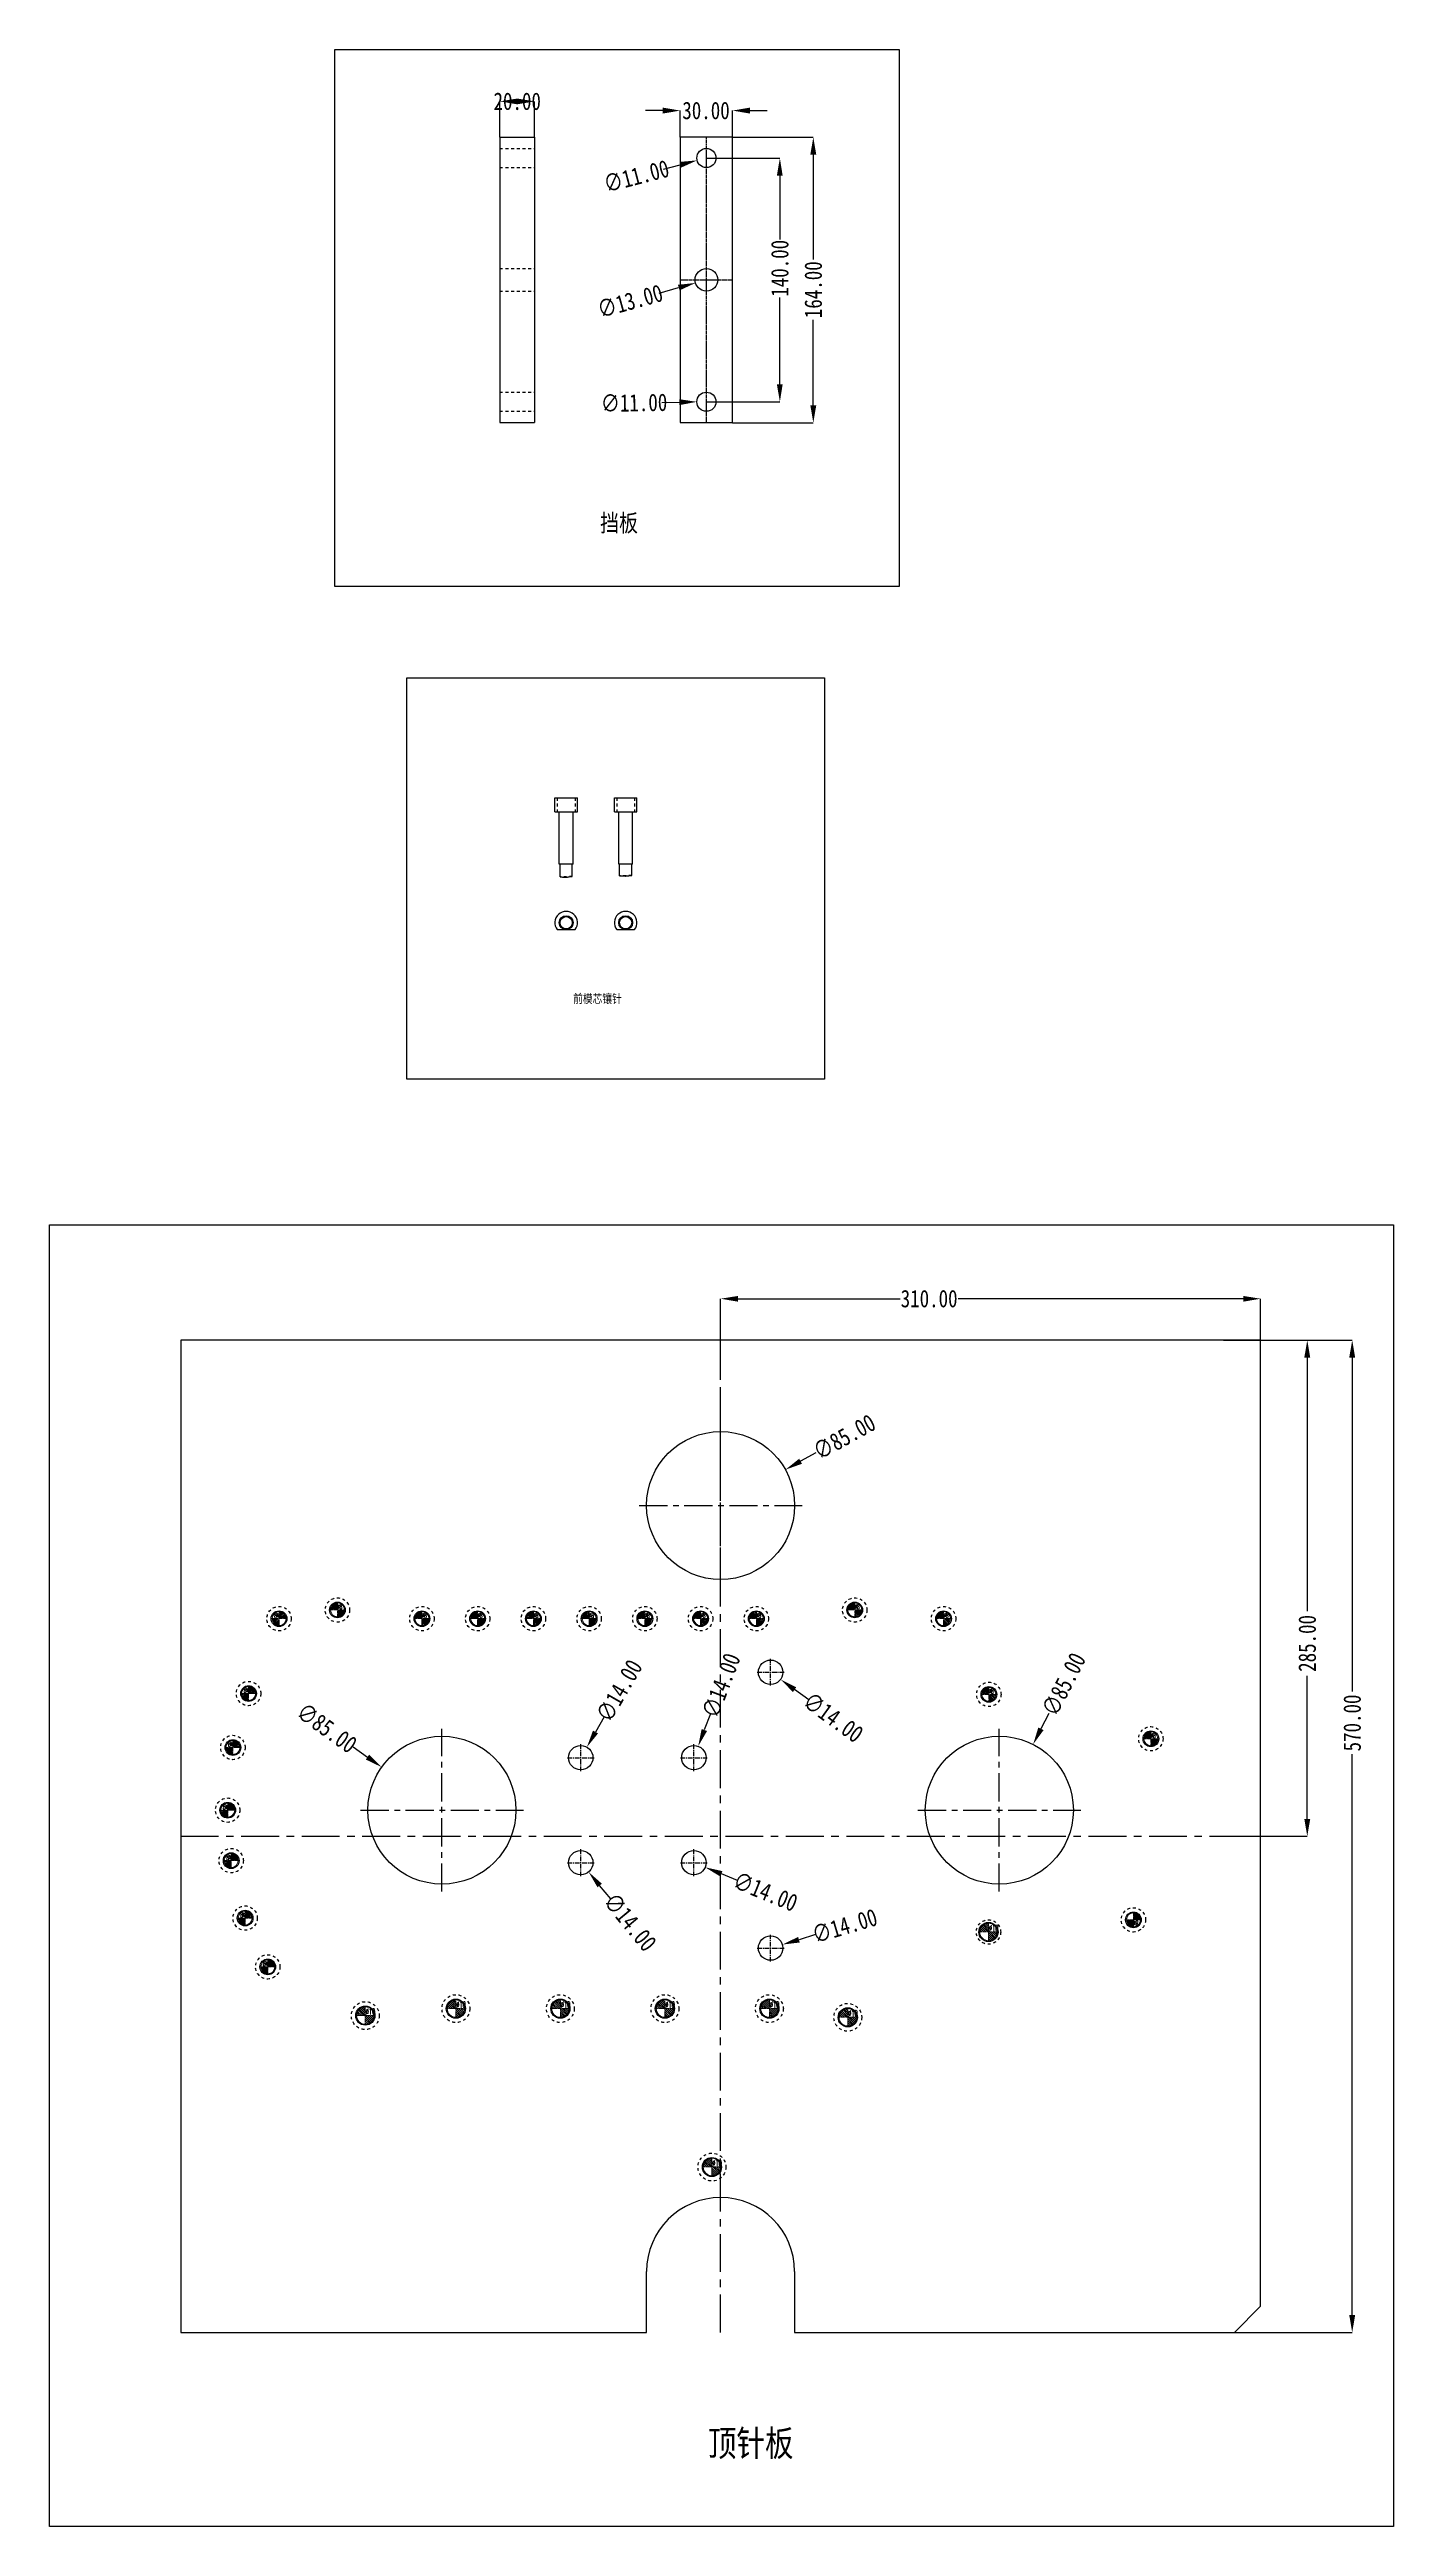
# Model space of a CAD drawing. Header units: millimetres. Extents: x -946 to 3963, y -10008 to 1396.
# Drawn here: x 1198 to 1969, y -8680 to -7257 of the extents above; entities that cross this region are included whole.
import ezdxf
from ezdxf.enums import TextEntityAlignment as Align

# ---------------------------------------------------------------- set-up
doc = ezdxf.new("R2010")
doc.units = ezdxf.units.MM
doc.header["$LTSCALE"] = 16.335
doc.header["$PDMODE"] = 3
doc.header["$PDSIZE"] = 0.3125
doc.linetypes.add('CENTER', pattern=[0.6, 0.375, -0.075, 0.075, -0.075])
doc.linetypes.add('HIDDEN', pattern=[0.2, 0.1, -0.1])
doc.layers.get('0').update_dxf_attribs({"linetype": 'CONTINUOUS'})
doc.layers.get('Defpoints').update_dxf_attribs({"linetype": 'CONTINUOUS'})
doc.layers.add('DEFAULT_2', color=8, linetype='HIDDEN')
doc.layers.add('epin', color=13, linetype='CONTINUOUS', lineweight=9)
doc.styles.get("Standard").update_dxf_attribs({"font": 'txt', "width": 0.8})
doc.styles.add('TXT05', font='txt.shx', dxfattribs={"width": 0.5, "bigfont": 'gbcbig.shx'})
doc.dimstyles.new('11', dxfattribs={"dimtxt": 10, "dimasz": 10, "dimexe": 0, "dimexo": 0, "dimgap": 0, "dimtad": 0, "dimzin": 0, "dimdsep": 46, "dimtxsty": 'Standard', "dimcen": 0, "dimclrd": 4, "dimclre": 4, "dimclrt": 6, "dimazin": 0, "dimtfac": 1, "dimtofl": 0, "dimtmove": 0, "dimatfit": 3, "dimfxl": 0, "dimtolj": 1, "dimtzin": 0, "dimarcsym": 0})

# ---------------------------------------------------------------- blocks, each defined once
blk = doc.blocks.new('*D327')
at = {"color": 4, "lineweight": -2}
for p, q in [((1550, -7292.4), (1540, -7292.4)), ((1560, -7307.7), (1560, -7292.4)), ((1590, -7307.7), (1590, -7292.4)), ((1600, -7292.4), (1610, -7292.4))]:
    blk.add_line(p, q, dxfattribs=at)
at = {"color": 4}
for points in [[(1550, -7290.7), (1550, -7294.1), (1560, -7292.4)], [(1600, -7290.7), (1600, -7294.1), (1590, -7292.4)]]:
    blk.add_solid(points, dxfattribs=at)
at = {"layer": 'Defpoints', "color": 0}
for p in [(1560, -7292.4), (1560, -7307.7), (1590, -7307.7)]:
    blk.add_point(p, dxfattribs=at)
at = {"color": 6, "insert": (1574.8, -7292.4), "char_height": 10, "attachment_point": 5}
blk.add_mtext('\\A1;30.00', dxfattribs=at)
blk = doc.blocks.new('*D328')
at = {"color": 4, "lineweight": -2}
for p, q in [((1575, -7319.7), (1617.2, -7319.7)), ((1617.2, -7329.7), (1617.2, -7366.4)), ((1617.2, -7449.7), (1617.2, -7399.7)), ((1575, -7459.7), (1617.2, -7459.7))]:
    blk.add_line(p, q, dxfattribs=at)
at = {"color": 4}
for points in [[(1615.5, -7329.7), (1618.8, -7329.7), (1617.2, -7319.7)], [(1615.5, -7449.7), (1618.8, -7449.7), (1617.2, -7459.7)]]:
    blk.add_solid(points, dxfattribs=at)
at = {"layer": 'Defpoints', "color": 0}
for p in [(1575, -7319.7), (1575, -7459.7), (1617.2, -7459.7)]:
    blk.add_point(p, dxfattribs=at)
at = {"color": 6, "insert": (1617.2, -7383), "char_height": 10, "attachment_point": 5, "rotation": 90}
blk.add_mtext('\\A1;140.00', dxfattribs=at)
blk = doc.blocks.new('*D329')
at = {"color": 4, "lineweight": -2}
for p, q in [((1590, -7307.7), (1636.4, -7307.7)), ((1636.4, -7317.7), (1636.4, -7377.9)), ((1636.4, -7461.7), (1636.4, -7412.6)), ((1590, -7471.7), (1636.4, -7471.7))]:
    blk.add_line(p, q, dxfattribs=at)
at = {"color": 4}
for points in [[(1634.7, -7317.7), (1638.1, -7317.7), (1636.4, -7307.7)], [(1634.7, -7461.7), (1638.1, -7461.7), (1636.4, -7471.7)]]:
    blk.add_solid(points, dxfattribs=at)
at = {"layer": 'Defpoints', "color": 0}
for p in [(1590, -7307.7), (1590, -7471.7), (1636.4, -7471.7)]:
    blk.add_point(p, dxfattribs=at)
at = {"color": 6, "insert": (1636.4, -7395.3), "char_height": 10, "attachment_point": 5, "rotation": 90}
blk.add_mtext('\\A1;164.00', dxfattribs=at)
blk = doc.blocks.new('*D330')
at = {"color": 4, "lineweight": -2}
for p, q in [((1456.4, -7307.7), (1456.4, -7287.1)), ((1476.4, -7307.7), (1476.4, -7287.1))]:
    blk.add_line(p, q, dxfattribs=at)
at = {"color": 4}
for points in [[(1466.4, -7285.5), (1466.4, -7288.8), (1456.4, -7287.1)], [(1466.4, -7285.5), (1466.4, -7288.8), (1476.4, -7287.1)]]:
    blk.add_solid(points, dxfattribs=at)
at = {"layer": 'Defpoints', "color": 0}
for p in [(1456.4, -7287.1), (1456.4, -7307.7), (1476.4, -7307.7)]:
    blk.add_point(p, dxfattribs=at)
at = {"color": 6, "insert": (1466.4, -7287.1), "char_height": 10, "attachment_point": 5}
blk.add_mtext('\\A1;20.00', dxfattribs=at)
blk = doc.blocks.new('*D331')
at = {"color": 4, "lineweight": -2}
blk.add_line((1550.3, -7326), (1560, -7323.5), dxfattribs=at)
at = {"color": 4}
blk.add_solid([(1559.6, -7321.9), (1560.4, -7325.2), (1569.7, -7321)], dxfattribs=at)
at = {"layer": 'Defpoints', "color": 0}
for p in [(1569.7, -7321), (1580.3, -7318.3)]:
    blk.add_point(p, dxfattribs=at)
at = {"color": 6, "insert": (1534.8, -7330.1), "char_height": 10, "attachment_point": 5, "rotation": 14.5108}
blk.add_mtext('\\A1;∅11.00', dxfattribs=at)
blk = doc.blocks.new('*D332')
at = {"color": 4, "lineweight": -2}
blk.add_line((1547.9, -7397.2), (1559.1, -7394.1), dxfattribs=at)
at = {"color": 4}
blk.add_solid([(1558.7, -7392.5), (1559.6, -7395.7), (1568.8, -7391.4)], dxfattribs=at)
at = {"layer": 'Defpoints', "color": 0}
for p in [(1568.8, -7391.4), (1581.3, -7387.9)]:
    blk.add_point(p, dxfattribs=at)
at = {"color": 6, "insert": (1531.2, -7401.9), "char_height": 10, "attachment_point": 5, "rotation": 15.6253}
blk.add_mtext('\\A1;∅13.00', dxfattribs=at)
blk = doc.blocks.new('*D333')
at = {"color": 4, "lineweight": -2}
blk.add_line((1549.5, -7460.1), (1559.5, -7459.9), dxfattribs=at)
at = {"color": 4}
blk.add_solid([(1559.5, -7458.2), (1559.5, -7461.6), (1569.5, -7459.7)], dxfattribs=at)
at = {"layer": 'Defpoints', "color": 0}
for p in [(1569.5, -7459.7), (1580.5, -7459.6)]:
    blk.add_point(p, dxfattribs=at)
at = {"color": 6, "insert": (1533.5, -7460.3), "char_height": 10, "attachment_point": 5, "rotation": 0.941}
blk.add_mtext('\\A1;∅11.00', dxfattribs=at)
blk = doc.blocks.new('*D334')
at = {"color": 4, "lineweight": -2}
for p, q in [((1583.2, -8020.3), (1583.2, -7974.9)), ((1593.2, -7974.9), (1686.2, -7974.9)), ((1883.2, -7974.9), (1719.6, -7974.9)), ((1893.2, -7998.7), (1893.2, -7974.9))]:
    blk.add_line(p, q, dxfattribs=at)
at = {"color": 4}
for points in [[(1593.2, -7973.3), (1593.2, -7976.6), (1583.2, -7974.9)], [(1883.2, -7973.3), (1883.2, -7976.6), (1893.2, -7974.9)]]:
    blk.add_solid(points, dxfattribs=at)
at = {"layer": 'Defpoints', "color": 0}
for p in [(1583.2, -7974.9), (1893.2, -7998.7), (1583.2, -8020.3)]:
    blk.add_point(p, dxfattribs=at)
at = {"color": 6, "insert": (1702.9, -7974.9), "char_height": 10, "attachment_point": 5}
blk.add_mtext('\\A1;310.00', dxfattribs=at)
blk = doc.blocks.new('*D335')
at = {"color": 4, "lineweight": -2}
for p, q in [((1872, -7998.7), (1920, -7998.7)), ((1920, -8008.7), (1920, -8154.3)), ((1920, -8273.7), (1920, -8191.6)), ((1872, -8283.7), (1920, -8283.7))]:
    blk.add_line(p, q, dxfattribs=at)
at = {"color": 4}
for points in [[(1918.3, -8008.7), (1921.7, -8008.7), (1920, -7998.7)], [(1918.3, -8273.7), (1921.7, -8273.7), (1920, -8283.7)]]:
    blk.add_solid(points, dxfattribs=at)
at = {"layer": 'Defpoints', "color": 0}
for p in [(1872, -7998.7), (1872, -8283.7), (1920, -8283.7)]:
    blk.add_point(p, dxfattribs=at)
at = {"color": 6, "insert": (1920, -8172.9), "char_height": 10, "attachment_point": 5, "rotation": 90}
blk.add_mtext('\\A1;285.00', dxfattribs=at)
blk = doc.blocks.new('*D336')
at = {"color": 4, "lineweight": -2}
for p, q in [((1872, -7998.7), (1945.8, -7998.7)), ((1945.8, -8008.7), (1945.8, -8200.6)), ((1945.8, -8558.7), (1945.8, -8236.6)), ((1849.3, -8568.7), (1945.8, -8568.7))]:
    blk.add_line(p, q, dxfattribs=at)
at = {"color": 4}
for points in [[(1944.1, -8008.7), (1947.5, -8008.7), (1945.8, -7998.7)], [(1944.1, -8558.7), (1947.5, -8558.7), (1945.8, -8568.7)]]:
    blk.add_solid(points, dxfattribs=at)
at = {"layer": 'Defpoints', "color": 0}
for p in [(1872, -7998.7), (1849.3, -8568.7), (1945.8, -8568.7)]:
    blk.add_point(p, dxfattribs=at)
at = {"color": 6, "insert": (1945.8, -8218.6), "char_height": 10, "attachment_point": 5, "rotation": 90}
blk.add_mtext('\\A1;570.00', dxfattribs=at)
blk = doc.blocks.new('*D337')
at = {"color": 4, "lineweight": -2}
blk.add_line((1633.8, -8205.3), (1625.7, -8199.4), dxfattribs=at)
at = {"color": 4}
blk.add_solid([(1626.6, -8198.1), (1624.7, -8200.8), (1617.6, -8193.6)], dxfattribs=at)
at = {"layer": 'Defpoints', "color": 0}
for p in [(1606.2, -8185.4), (1617.6, -8193.6)]:
    blk.add_point(p, dxfattribs=at)
at = {"color": 6, "insert": (1647.8, -8215.4), "char_height": 10, "attachment_point": 5, "rotation": 324.164}
blk.add_mtext('\\A1;∅14.00', dxfattribs=at)
blk = doc.blocks.new('*D338')
at = {"color": 4, "lineweight": -2}
blk.add_line((1577.4, -8213.3), (1573.8, -8222.6), dxfattribs=at)
at = {"color": 4}
blk.add_solid([(1572.3, -8222.1), (1575.4, -8223.2), (1570.3, -8232)], dxfattribs=at)
at = {"layer": 'Defpoints', "color": 0}
for p in [(1570.3, -8232), (1565.4, -8245.1)]:
    blk.add_point(p, dxfattribs=at)
at = {"color": 6, "insert": (1583.5, -8197.1), "char_height": 10, "attachment_point": 5, "rotation": 69.2825}
blk.add_mtext('\\A1;∅14.00', dxfattribs=at)
blk = doc.blocks.new('*D339')
at = {"color": 4, "lineweight": -2}
blk.add_line((1516.4, -8215.1), (1511.4, -8223.8), dxfattribs=at)
at = {"color": 4}
blk.add_solid([(1509.9, -8223), (1512.8, -8224.6), (1506.4, -8232.5)], dxfattribs=at)
at = {"layer": 'Defpoints', "color": 0}
for p in [(1506.4, -8232.5), (1499.4, -8244.6)]:
    blk.add_point(p, dxfattribs=at)
at = {"color": 6, "insert": (1525, -8200.1), "char_height": 10, "attachment_point": 5, "rotation": 60.0559}
blk.add_mtext('\\A1;∅14.00', dxfattribs=at)
blk = doc.blocks.new('*D340')
at = {"color": 4, "lineweight": -2}
blk.add_line((1520.1, -8319.6), (1513.7, -8311.9), dxfattribs=at)
at = {"color": 4}
blk.add_solid([(1515, -8310.9), (1512.5, -8313), (1507.4, -8304.2)], dxfattribs=at)
at = {"layer": 'Defpoints', "color": 0}
for p in [(1498.4, -8293.5), (1507.4, -8304.2)]:
    blk.add_point(p, dxfattribs=at)
at = {"color": 6, "insert": (1531.2, -8333), "char_height": 10, "attachment_point": 5, "rotation": 309.6217}
blk.add_mtext('\\A1;∅14.00', dxfattribs=at)
blk = doc.blocks.new('*D341')
at = {"color": 4, "lineweight": -2}
blk.add_line((1592.9, -8309), (1583.6, -8305.2), dxfattribs=at)
at = {"color": 4}
blk.add_solid([(1584.2, -8303.7), (1583, -8306.8), (1574.3, -8301.5)], dxfattribs=at)
at = {"layer": 'Defpoints', "color": 0}
for p in [(1561.3, -8296.2), (1574.3, -8301.5)]:
    blk.add_point(p, dxfattribs=at)
at = {"color": 6, "insert": (1608.9, -8315.5), "char_height": 10, "attachment_point": 5, "rotation": 337.9597}
blk.add_mtext('\\A1;∅14.00', dxfattribs=at)
blk = doc.blocks.new('*D342')
at = {"color": 4, "lineweight": -2}
blk.add_line((1637.7, -8340.2), (1628.2, -8343.1), dxfattribs=at)
at = {"color": 4}
blk.add_solid([(1627.7, -8341.5), (1628.6, -8344.7), (1618.6, -8345.9)], dxfattribs=at)
at = {"layer": 'Defpoints', "color": 0}
for p in [(1605.2, -8349.9), (1618.6, -8345.9)]:
    blk.add_point(p, dxfattribs=at)
at = {"color": 6, "insert": (1654.4, -8335.2), "char_height": 10, "attachment_point": 5, "rotation": 16.6177}
blk.add_mtext('\\A1;∅14.00', dxfattribs=at)
blk = doc.blocks.new('*D343')
at = {"color": 4, "lineweight": -2}
blk.add_line((1771.7, -8213.1), (1767.1, -8222), dxfattribs=at)
at = {"color": 4}
blk.add_solid([(1765.6, -8221.2), (1768.6, -8222.7), (1762.6, -8230.9)], dxfattribs=at)
at = {"layer": 'Defpoints', "color": 0}
for p in [(1762.6, -8230.9), (1723.8, -8306.5)]:
    blk.add_point(p, dxfattribs=at)
at = {"color": 6, "insert": (1780.2, -8196.4), "char_height": 10, "attachment_point": 5, "rotation": 62.9063}
blk.add_mtext('\\A1;∅85.00', dxfattribs=at)
blk = doc.blocks.new('*D344')
at = {"color": 4, "lineweight": -2}
blk.add_line((1372.3, -8232.4), (1380.5, -8238.2), dxfattribs=at)
at = {"color": 4}
blk.add_solid([(1381.4, -8236.8), (1379.5, -8239.6), (1388.6, -8244)], dxfattribs=at)
at = {"layer": 'Defpoints', "color": 0}
for p in [(1388.6, -8244), (1457.8, -8293.4)]:
    blk.add_point(p, dxfattribs=at)
at = {"color": 6, "insert": (1357.1, -8221.5), "char_height": 10, "attachment_point": 5, "rotation": 324.486}
blk.add_mtext('\\A1;∅85.00', dxfattribs=at)
blk = doc.blocks.new('*D345')
at = {"color": 4, "lineweight": -2}
blk.add_line((1637.8, -8063.4), (1629.1, -8068.2), dxfattribs=at)
at = {"color": 4}
blk.add_solid([(1628.3, -8066.8), (1629.9, -8069.7), (1620.4, -8073.1)], dxfattribs=at)
at = {"layer": 'Defpoints', "color": 0}
for p in [(1620.4, -8073.1), (1546, -8114.3)]:
    blk.add_point(p, dxfattribs=at)
at = {"color": 6, "insert": (1654.2, -8054.3), "char_height": 10, "attachment_point": 5, "rotation": 29.0368}
blk.add_mtext('\\A1;∅85.00', dxfattribs=at)
blk = doc.blocks.new('epin_ejp_10')
at = {"layer": 'epin'}
h = blk.add_hatch(dxfattribs=at)
h.set_pattern_fill('_ANSI31', color=123, scale=0.25, angle=90, style=0)
h.set_pattern_definition([(135, (-1645.23396, 6741.0989), (-0.56126601, -0.56126601), [])])
h.paths.add_polyline_path([(0, 5, 0.414214), (-5, 0), (0, 0)])
h.paths.add_polyline_path([(5, 0), (0, 0), (0, -5, 0.414214)])
at = {"layer": 'epin', "color": 1, "linetype": 'CENTER', "ltscale": 0.219913}
for p, q in [((-5.5, 0), (5.5, 0)), ((0, -5.5), (0, 5.5))]:
    blk.add_line(p, q, dxfattribs=at)
at = {"layer": 'epin'}
blk.add_circle((0, 0), 5, dxfattribs=at)
at = {"layer": 'epin', "color": 6, "style": 'TXT05', "width": 0.5}
blk.add_text('%%c10', height=3.5, dxfattribs=at).set_placement((0.2, 0.5))
blk = doc.blocks.new('epin_ejp_8')
at = {"layer": 'epin'}
h = blk.add_hatch(dxfattribs=at)
h.set_pattern_fill('_ANSI31', color=123, scale=0.2, angle=90, style=0)
h.set_pattern_definition([(135, (-2636.1445, 786.8366), (-0.4490128, -0.4490128), [])])
h.paths.add_polyline_path([(0, 4, 0.414214), (-4, 0), (0, 0)])
h.paths.add_polyline_path([(4, 0), (0, 0), (0, -4, 0.414214)])
at = {"layer": 'epin', "color": 1, "linetype": 'CENTER', "ltscale": 0.248791}
for p, q in [((-4.4, 0), (4.4, 0)), ((0, -4.4), (0, 4.4))]:
    blk.add_line(p, q, dxfattribs=at)
at = {"layer": 'epin'}
blk.add_circle((0, 0), 4, dxfattribs=at)
at = {"layer": 'epin', "color": 6, "style": 'TXT05', "width": 0.5}
blk.add_text('%%c8', height=2.8, dxfattribs=at).set_placement((1.3, 1.8), align=Align.MIDDLE)
blk = doc.blocks.new('06')
at = {"layer": 'epin', "xscale": -1}
for p in [(-253.5, 1747.2), (-271, 1704.2), (-280, 1673.2), (-283, 1637.2), (-281, 1608.2), (-273, 1575.2), (-260, 1547.2)]:
    blk.add_blockref('epin_ejp_8', p, dxfattribs=at)
at = {"layer": 'epin'}
for name, p in [('epin_ejp_8', (-220, 1752.2)), ('epin_ejp_8', (-171.5, 1747.2)), ('epin_ejp_8', (-139.5, 1747.2)), ('epin_ejp_8', (-107.5, 1747.2)), ('epin_ejp_8', (-75.5, 1747.2)), ('epin_ejp_8', (-43.5, 1747.2)), ('epin_ejp_8', (-11.5, 1747.2)), ('epin_ejp_8', (20.5, 1747.2)), ('epin_ejp_8', (77, 1752.2)), ('epin_ejp_8', (128, 1747.2)), ('epin_ejp_8', (154, 1703.7)), ('epin_ejp_8', (247, 1678.2)), ('epin_ejp_10', (153.8, 1567.2)), ('epin_ejp_10', (-204, 1519.2)), ('epin_ejp_10', (-152, 1523.2)), ('epin_ejp_10', (-92, 1523.2)), ('epin_ejp_10', (-32, 1523.2)), ('epin_ejp_10', (28, 1523.2)), ('epin_ejp_10', (73, 1518.2)), ('epin_ejp_10', (-5, 1432.2))]:
    blk.add_blockref(name, p, dxfattribs=at)
at = {"layer": 'epin', "xscale": -1, "rotation": 180}
blk.add_blockref('epin_ejp_8', (237, 1574.2), dxfattribs=at)

msp = doc.modelspace()

# ---------------------------------------------------------------- linework, layer by layer
at = {"color": 7, "linetype": 'Continuous'}
for p, q in [((1456.409, -7307.656), (1476.409, -7307.656)), ((1456.409, -7307.656), (1456.409, -7471.656)), ((1476.409, -7307.656), (1476.409, -7471.656)), ((1560.021, -7307.656), (1560.021, -7471.656)), ((1590.021, -7307.656), (1560.021, -7307.656)), ((1590.021, -7471.656), (1590.021, -7307.656)), ((1456.409, -7471.656), (1476.409, -7471.656)), ((1560.021, -7471.656), (1590.021, -7471.656)), ((1488.002, -7695.254), (1488.002, -7687.254)), ((1488.002, -7687.254), (1501.002, -7687.254)), ((1488.002, -7695.254), (1501.002, -7695.254)), ((1490.502, -7725.371), (1490.502, -7695.254)), ((1498.502, -7725.371), (1498.502, -7695.254)), ((1501.002, -7695.254), (1501.002, -7687.254)), ((1522.172, -7695.254), (1522.172, -7687.254)), ((1522.172, -7687.254), (1535.172, -7687.254)), ((1522.172, -7695.254), (1535.172, -7695.254)), ((1524.672, -7725.371), (1524.672, -7695.254)), ((1532.672, -7725.371), (1532.672, -7695.254)), ((1535.172, -7695.254), (1535.172, -7687.254)), ((1498.502, -7725.371), (1490.502, -7725.371)), ((1490.985, -7732.55), (1490.985, -7725.371)), ((1498.02, -7732.428), (1498.02, -7725.371)), ((1532.672, -7725.371), (1524.672, -7725.371)), ((1525.155, -7731.954), (1525.155, -7725.371)), ((1532.19, -7731.831), (1532.19, -7725.371)), ((1489.379, -7762.898), (1499.626, -7762.898)), ((1523.549, -7762.898), (1533.796, -7762.898)), ((1273.194, -7998.694), (1273.194, -8568.694)), ((1893.194, -7998.694), (1273.194, -7998.694)), ((1893.194, -8553.694), (1893.194, -7998.694)), ((1540.694, -8568.694), (1540.694, -8533.694)), ((1625.694, -8533.694), (1625.694, -8568.694)), ((1878.194, -8568.694), (1893.194, -8553.694)), ((1273.194, -8568.694), (1540.694, -8568.694)), ((1625.694, -8568.694), (1878.194, -8568.694))]:
    msp.add_line(p, q, dxfattribs=at)
at = {"color": 1, "linetype": 'CENTER', "ltscale": 0.186593}
for p, q in [((1575.021, -7471.656), (1575.021, -7307.656)), ((1560.021, -7389.656), (1590.021, -7389.656))]:
    msp.add_line(p, q, dxfattribs=at)
at = {"color": 1, "linetype": 'CENTER', "ltscale": 3.545271}
for p, q in [((1583.194, -8568.694), (1583.194, -7998.694)), ((1273.194, -8283.694), (1893.194, -8283.694))]:
    msp.add_line(p, q, dxfattribs=at)
at = {"color": 1, "linetype": 'CENTER', "ltscale": 2.643404}
for p, q in [((1583.194, -8140.444), (1583.194, -8046.944)), ((1536.444, -8093.694), (1629.944, -8093.694)), ((1423.194, -8315.444), (1423.194, -8221.944)), ((1743.194, -8315.444), (1743.194, -8221.944)), ((1376.444, -8268.694), (1469.944, -8268.694)), ((1696.444, -8268.694), (1789.944, -8268.694))]:
    msp.add_line(p, q, dxfattribs=at)
at = {"color": 1, "linetype": 'CENTER', "ltscale": 0.435384}
for p, q in [((1604.177, -8189.47), (1619.577, -8189.47)), ((1611.877, -8197.17), (1611.877, -8181.77)), ((1502.894, -8246.244), (1502.894, -8230.844)), ((1567.832, -8246.244), (1567.832, -8230.844)), ((1495.194, -8238.544), (1510.594, -8238.544)), ((1560.132, -8238.544), (1575.532, -8238.544)), ((1502.894, -8306.544), (1502.894, -8291.144)), ((1567.832, -8306.544), (1567.832, -8291.144)), ((1495.194, -8298.844), (1510.594, -8298.844)), ((1560.132, -8298.844), (1575.532, -8298.844)), ((1604.177, -8347.919), (1619.577, -8347.919)), ((1611.877, -8355.619), (1611.877, -8340.219))]:
    msp.add_line(p, q, dxfattribs=at)
for points in [[(1361.662, -7257.335), (1685.707, -7257.335), (1685.707, -7565.749), (1361.662, -7565.749)], [(1402.998, -7618.23), (1642.83, -7618.23), (1642.83, -7848.876), (1402.998, -7848.876)], [(1197.917, -7932.39), (1969.469, -7932.39), (1969.469, -8680.145), (1197.917, -8680.145)]]:
    msp.add_lwpolyline(points, close=True)
at = {"color": 7, "linetype": 'Continuous'}
for centre, radius in [((1575.021, -7319.656), 5.5), ((1575.021, -7389.656), 6.5), ((1575.021, -7459.656), 5.5), ((1494.502, -7758.898), 4), ((1494.502, -7758.898), 3.518), ((1528.672, -7758.898), 4), ((1528.672, -7758.898), 3.518), ((1583.194, -8093.694), 42.5), ((1363.194, -8153.694), 4.5), ((1660.194, -8153.694), 4.5), ((1329.644, -8158.694), 4.5), ((1411.694, -8158.694), 4.5), ((1443.694, -8158.694), 4.5), ((1475.694, -8158.694), 4.5), ((1507.694, -8158.694), 4.5), ((1539.694, -8158.694), 4.5), ((1571.694, -8158.694), 4.5), ((1603.694, -8158.694), 4.5), ((1711.194, -8158.694), 4.5), ((1611.877, -8189.47), 7), ((1312.194, -8201.694), 4.5), ((1737.194, -8202.194), 4.5), ((1830.194, -8227.694), 4.5), ((1303.194, -8232.694), 4.5), ((1423.194, -8268.694), 42.5), ((1502.894, -8238.544), 7), ((1567.832, -8238.544), 7), ((1743.194, -8268.694), 42.5), ((1300.194, -8268.694), 4.5), ((1302.194, -8297.694), 4.5), ((1502.894, -8298.844), 7), ((1567.832, -8298.844), 7), ((1310.194, -8330.694), 4.5), ((1736.976, -8338.694), 5.5), ((1820.194, -8331.694), 4.5), ((1611.877, -8347.919), 7), ((1323.194, -8358.694), 4.5), ((1431.194, -8382.694), 5.5), ((1491.194, -8382.694), 5.5), ((1551.194, -8382.694), 5.5), ((1611.194, -8382.694), 5.5), ((1379.194, -8386.694), 5.5), ((1656.194, -8387.694), 5.5), ((1578.194, -8473.694), 5.5)]:
    msp.add_circle(centre, radius, dxfattribs=at)
for centre, radius, start, end in [((1493.954, -7701.089), 31.601, 264.608207, 277.391793), ((1528.114, -7699.892), 32.198, 264.727184, 277.272816), ((1494.502, -7758.898), 6.5, 322.020128, 217.979872), ((1528.672, -7758.898), 6.5, 322.020128, 217.979872), ((1583.194, -8533.694), 42.5, 0, 180)]:
    msp.add_arc(centre, radius, start, end, dxfattribs=at)
at = {"layer": 'DEFAULT_2', "color": 8, "linetype": 'HIDDEN'}
for p, q in [((1456.409, -7314.156), (1476.409, -7314.156)), ((1456.409, -7325.156), (1476.409, -7325.156)), ((1456.409, -7383.156), (1476.409, -7383.156)), ((1456.409, -7396.156), (1476.409, -7396.156)), ((1456.409, -7454.156), (1476.409, -7454.156)), ((1456.409, -7465.156), (1476.409, -7465.156)), ((1489.379, -7687.254), (1489.379, -7695.254)), ((1499.626, -7687.254), (1499.626, -7695.254)), ((1523.549, -7687.254), (1523.549, -7695.254)), ((1533.796, -7687.254), (1533.796, -7695.254)), ((1498.02, -7732.428), (1490.985, -7732.55)), ((1490.985, -7732.55), (1491.195, -7732.57)), ((1497.809, -7732.454), (1498.02, -7732.428)), ((1532.19, -7731.831), (1525.155, -7731.954)), ((1525.155, -7731.954), (1525.365, -7731.973)), ((1531.979, -7731.857), (1532.19, -7731.831))]:
    msp.add_line(p, q, dxfattribs=at)
for centre, radius in [((1329.644, -8158.694), 7), ((1363.194, -8153.694), 7), ((1411.694, -8158.694), 7), ((1443.694, -8158.694), 7), ((1475.694, -8158.694), 7), ((1507.694, -8158.694), 7), ((1539.694, -8158.694), 7), ((1571.694, -8158.694), 7), ((1603.694, -8158.694), 7), ((1660.194, -8153.694), 7), ((1711.194, -8158.694), 7), ((1312.194, -8201.694), 7), ((1737.194, -8202.194), 7), ((1830.194, -8227.694), 7), ((1303.194, -8232.694), 7), ((1300.194, -8268.694), 7), ((1302.194, -8297.694), 7), ((1310.194, -8330.694), 7), ((1736.976, -8338.694), 7), ((1820.194, -8331.694), 7), ((1323.194, -8358.694), 7), ((1379.194, -8386.694), 8), ((1431.194, -8382.694), 8), ((1491.194, -8382.694), 8), ((1551.194, -8382.694), 8), ((1611.194, -8382.694), 8), ((1656.194, -8387.694), 8), ((1578.194, -8473.694), 8)]:
    msp.add_circle(centre, radius, dxfattribs=at)
for centre, radius, start, end in [((1493.954, -7701.129), 31.562, 264.984857, 277.016162), ((1528.114, -7699.933), 32.157, 265.0969, 276.904271)]:
    msp.add_arc(centre, radius, start, end, dxfattribs=at)

# ---------------------------------------------------------------- block references
msp.add_blockref('06', (1583.194, -9905.856))

# ---------------------------------------------------------------- texts
at = {"char_height": 15, "width": 257.62943, "attachment_point": 1}
for s, insert in [('{\\fSimSun|b0|i0|c134|p2;      \\H0.6667x;挡板}', (1464.984, -7524.261)), ('{\\fSimSun|b0|i0|c134|p2;      \\H0.3333x;前模芯镶针}', (1449.481, -7800.086)), ('{\\fSimSun|b0|i0|c134|p2;    顶针板}', (1543.263, -8624.801))]:
    msp.add_mtext(s, dxfattribs=dict(at, insert=insert))

# ---------------------------------------------------------------- dimensions: what is measured, and where the dimension line sits
for base, p1, p2, picture, middle in [((1456.409, -7287.145), (1476.409, -7307.656), (1456.409, -7307.656), '*D330', (1466.409, -7287.145)), ((1560.021, -7292.394), (1590.021, -7307.656), (1560.021, -7307.656), '*D327', (1574.776, -7292.394)), ((1583.194, -7974.919), (1893.194, -7998.694), (1583.194, -8020.32), '*D334', (1702.902, -7974.919))]:
    dim = msp.add_linear_dim(base=base, p1=p1, p2=p2, dimstyle='11')
    dim.commit()
    dim.dimension.update_dxf_attribs({"geometry": picture, "text_midpoint": middle, "dimtype": 160})
for base, p1, p2, picture, middle in [((1636.412, -7471.656), (1590.021, -7307.656), (1590.021, -7471.656), '*D329', (1636.412, -7395.275)), ((1617.151, -7459.656), (1575.021, -7319.656), (1575.021, -7459.656), '*D328', (1617.151, -7383.027)), ((1945.792, -8568.694), (1872.026, -7998.694), (1849.325, -8568.694), '*D336', (1945.792, -8218.611)), ((1919.987, -8283.694), (1872.026, -7998.694), (1872.026, -8283.694), '*D335', (1919.987, -8172.919))]:
    dim = msp.add_linear_dim(base=base, p1=p1, p2=p2, angle=90, dimstyle='11')
    dim.commit()
    dim.dimension.update_dxf_attribs({"geometry": picture, "text_midpoint": middle, "dimtype": 160})
for p1, p2, picture, middle in [((1580.345, -7318.278), (1569.696, -7321.034), '*D331', (1534.844, -7330.054)), ((1580.52, -7459.566), (1569.521, -7459.746), '*D333', (1533.526, -7460.338)), ((1546.036, -8114.323), (1620.352, -8073.066), '*D345', (1654.158, -8054.299)), ((1499.4, -8244.61), (1506.388, -8232.479), '*D339', (1525.023, -8200.129)), ((1565.356, -8245.092), (1570.309, -8231.997), '*D338', (1583.516, -8197.078)), ((1723.837, -8306.531), (1762.55, -8230.858), '*D343', (1780.161, -8196.435)), ((1606.202, -8185.371), (1617.552, -8193.568), '*D337', (1647.818, -8215.425)), ((1457.788, -8293.383), (1388.6, -8244.006), '*D344', (1357.126, -8221.545)), ((1498.43, -8293.453), (1507.358, -8304.236), '*D340', (1531.166, -8332.993)), ((1561.344, -8296.218), (1574.321, -8301.471), '*D341', (1608.926, -8315.481)), ((1605.169, -8349.921), (1618.584, -8345.917), '*D342', (1654.358, -8335.241))]:
    dim = msp.add_diameter_dim_2p(p1=p1, p2=p2, dimstyle='11')
    dim.commit()
    dim.dimension.update_dxf_attribs({"geometry": picture, "text_midpoint": middle})
dim = msp.add_diameter_dim_2p(p1=(1581.28, -7387.905), p2=(1568.761, -7391.407), dimstyle='11')
dim.commit()
dim.dimension.update_dxf_attribs({"geometry": '*D332', "text_midpoint": (1531.214, -7401.908), "dimtype": 163})

doc.saveas('drawing.dxf')
